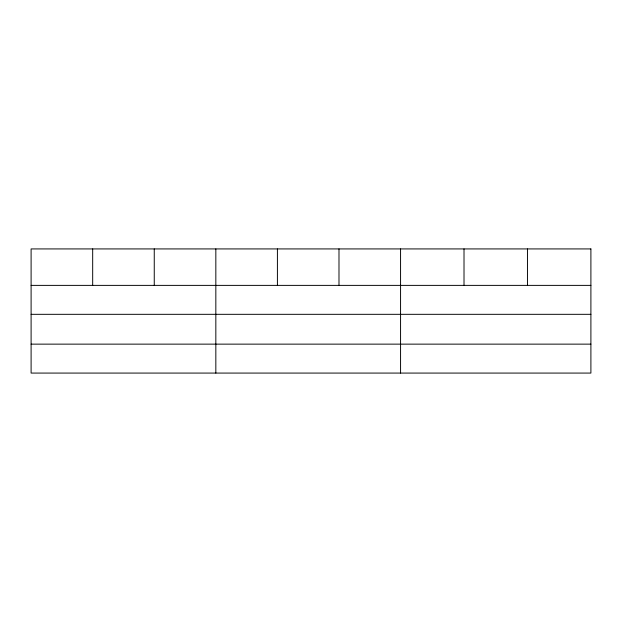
<?xml version="1.0" encoding="UTF-8"?>
<svg xmlns="http://www.w3.org/2000/svg" width="622" height="622" viewBox="0 0 622 622"><rect width="100%" height="100%" fill="white"/><g stroke="black" fill="none" stroke-linecap="round" stroke-linejoin="round"><path stroke-width="0.93" d="M31.1 285.381L590.9 285.381M31.1 314.32L590.9 314.32M31.1 344.137L590.9 344.137M527.456 248.924L527.456 285.381M464.012 248.924L464.012 285.381M400.568 248.924L400.568 373.076M338.99 248.924L338.99 285.381M277.412 248.924L277.412 285.381M215.834 248.924L215.834 373.076M154.256 248.924L154.256 285.381M92.678 248.924L92.678 285.381M590.9 248.924L31.1 248.924L31.1 373.076L590.9 373.076L590.9 248.924"/></g></svg>
